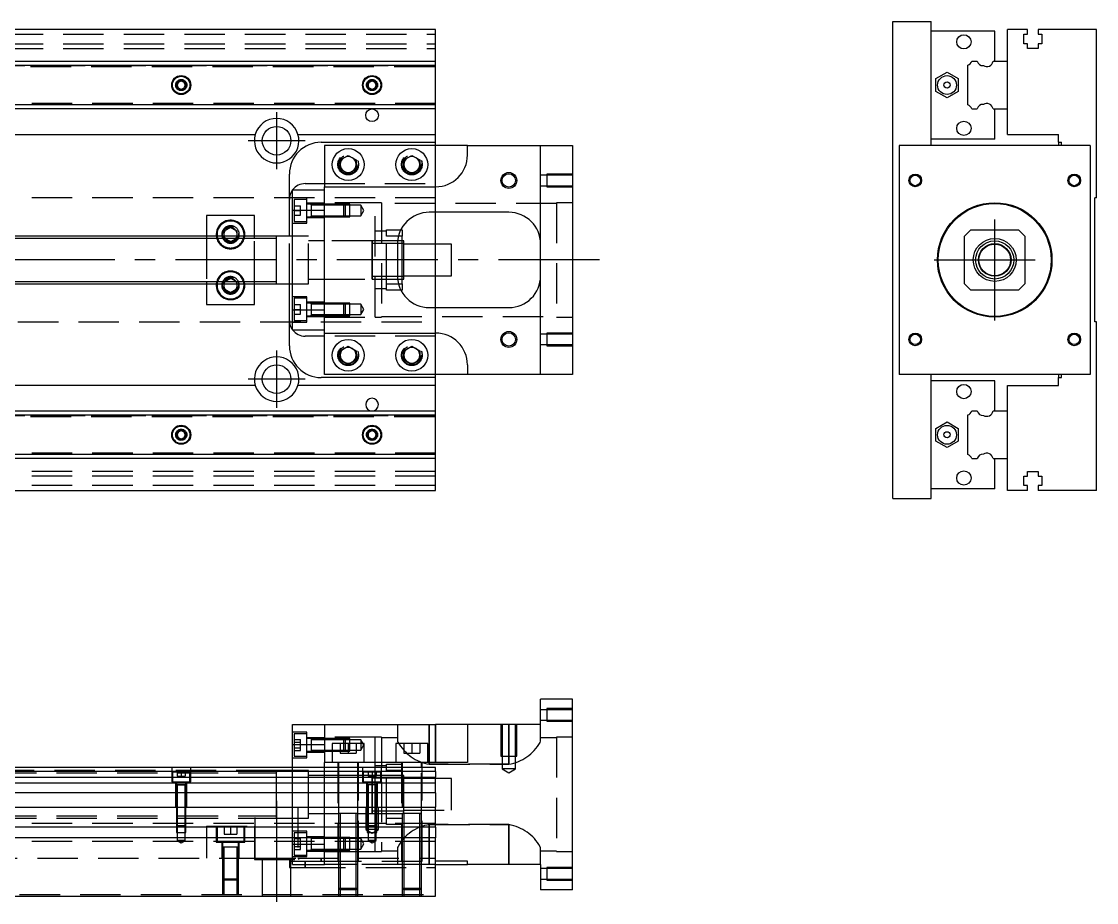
# Model space of a CAD drawing. Extents: x -10 to 668, y -258 to 77.
# Drawn here: x 329.8 to 667.8, y -202.1 to 75 of the extents above; entities that cross this region are included whole.
import ezdxf

# ---------------------------------------------------------------- set-up
doc = ezdxf.new("R2010")
doc.units = 0
doc.linetypes.add('CENTER', pattern=[50.8, 31.75, -6.35, 6.35, -6.35])
doc.linetypes.add('DASHED', pattern=[19.05, 12.7, -6.35])
doc.layers.get('0').update_dxf_attribs({"linetype": 'CONTINUOUS'})
doc.layers.add('CENTER', color=1, linetype='CENTER')

msp = doc.modelspace()

# ---------------------------------------------------------------- linework, layer by layer
at = {"color": 7, "linetype": 'CONTINUOUS'}
for p, q in [((603.78, -75), (603.78, 75)), ((603.78, 75), (615.78, 75)), ((615.78, 36), (615.78, 75)), ((460, 72.5), (280, 72.5)), ((460, 62.5), (460, 72.5)), ((635.78, 72), (615.78, 72)), ((635.78, 62.5), (635.78, 72)), ((635.78, 62.5), (635.78, 72)), ((646.08, 72.5), (639.78, 72.5)), ((639.78, 62.5), (639.78, 72.5)), ((644.93, 71), (646.08, 71)), ((644.93, 68), (644.93, 71)), ((646.08, 71), (646.08, 72.5)), ((649.48, 72.5), (649.48, 71)), ((667.78, 72.5), (649.48, 72.5)), ((649.48, 71), (650.63, 71)), ((650.63, 71), (650.63, 68)), ((667.78, 19.5), (667.78, 72.5)), ((646.08, 68), (644.93, 68)), ((646.08, 66.5), (646.08, 68)), ((649.48, 68), (649.48, 66.5)), ((650.63, 68), (649.48, 68)), ((649.48, 66.5), (646.08, 66.5)), ((280, 62.5), (460, 62.5)), ((280, 61.247728), (460, 61.247728)), ((460, 61.247728), (460, 62.5)), ((460, 48.752272), (460, 61.247728)), ((627.28, 48.752272), (627.28, 61.247728)), ((628.532272, 62.5), (630.30668, 62.5)), ((635.257372, 62.5), (639.78, 62.5)), ((639.78, 47.5), (639.78, 62.5)), ((639.78, 47.5), (639.78, 62.5)), ((617.279999, 57.020726), (620.78, 59.041452)), ((620.78, 59.041452), (624.279999, 57.020726)), ((378.75, 55.721688), (380, 56.443376)), ((378.75, 54.278312), (378.75, 55.721688)), ((380, 53.556624), (378.75, 54.278312)), ((380, 56.443376), (381.25, 55.721688)), ((381.25, 54.278312), (380, 53.556624)), ((381.25, 55.721688), (381.25, 54.278312)), ((438.75, 55.721688), (440, 56.443376)), ((438.75, 54.278312), (438.75, 55.721688)), ((440, 53.556624), (438.75, 54.278312)), ((440, 56.443376), (441.25, 55.721688)), ((441.25, 54.278312), (440, 53.556624)), ((441.25, 55.721688), (441.25, 54.278312)), ((617.28, 52.979274), (617.279999, 57.020726)), ((624.279999, 57.020726), (624.279999, 52.979274)), ((620.78, 50.958548), (617.28, 52.979274)), ((624.279999, 52.979274), (620.78, 50.958548)), ((460, 48.752272), (280, 48.752272)), ((460, 47.5), (280, 47.5)), ((460, 47.5), (460, 48.752272)), ((460, 39.5), (460, 47.5)), ((628.532272, 47.5), (630.30668, 47.5)), ((635.257372, 47.5), (639.78, 47.5)), ((635.78, 38), (635.78, 47.5)), ((635.78, 38), (635.78, 47.5)), ((639.78, 39.5), (639.78, 47.5)), ((296.708204, 39.5), (403.291796, 39.5)), ((416.708204, 39.5), (460, 39.5)), ((460, 37), (460, 39.5)), ((635.78, 38), (615.78, 38)), ((639.78, 39.5), (655.78, 39.5)), ((655.78, 37), (655.78, 39.5)), ((424, 37), (460, 37)), ((425, 36), (425, 23)), ((470, 36), (425, 36)), ((460, 36), (460, 37)), ((470, 33), (470, 36)), ((470, 36), (493, 36)), ((493, -36), (493, 36)), ((493, 36), (503, 36)), ((503, 36), (503, -36)), ((605.78, 36), (605.78, -36)), ((665.78, 36), (605.78, 36)), ((655.78, 37), (656.78, 37)), ((655.78, 37), (655.78, 36)), ((656.78, 36), (656.78, 37)), ((665.78, 36), (665.78, -36)), ((430, 31.443376), (432.5, 32.886752)), ((430, 28.556624), (430, 31.443376)), ((432.5, 32.886752), (435, 31.443376)), ((435, 31.443376), (435, 28.556624)), ((450, 31.443376), (452.5, 32.886752)), ((450, 28.556624), (450, 31.443376)), ((452.5, 32.886752), (455, 31.443376)), ((455, 31.443376), (455, 28.556624)), ((432.5, 27.113248), (430, 28.556624)), ((435, 28.556624), (432.5, 27.113248)), ((452.5, 27.113248), (450, 28.556624)), ((455, 28.556624), (452.5, 27.113248)), ((414, 7.5), (414, 27)), ((419, 24), (425, 24)), ((415, 22), (425, 22)), ((415, 15.652476), (415, 22)), ((425, 15.652476), (425, 23)), ((425, 23), (460, 23)), ((667.78, 19.5), (667.28, 19.5)), ((667.28, -19.5), (667.28, 19.5)), ((403, 14), (388, 14)), ((388, 14), (388, 7.5)), ((403, 7.5), (403, 14)), ((415, 15.652476), (425, 15.652476)), ((415, -15.652476), (415, 15.652476)), ((425, -15.652476), (425, 15.652476)), ((425, -15.652476), (425, 15.652476)), ((483, 15), (458, 15)), ((460, 5), (460, 15)), ((393.5, 9.1547), (395.5, 10.309402)), ((395.5, 10.309402), (397.5, 9.1547)), ((410, 7.5), (280, 7.5)), ((393.5, 7.5), (393.5, 9.1547)), ((397.5, 9.1547), (397.5, 7.5)), ((410, 7.5), (409.995, 7.5)), ((410, -7.500006), (410, 7.500006)), ((415, 7.5), (410, 7.5)), ((410.005, 7.5), (410, 7.5)), ((410, -6.951128), (410, 6.951128)), ((449.5, 7.5), (448.317542, 7.5)), ((449.069714, 9.5), (449.5, 9.5)), ((449.5, 9.5), (449.5, 7.5)), ((449.5, -7.5), (449.5, 7.5)), ((628.28, 9.5), (626.28, 7.5)), ((626.28, -7.5), (626.28, 7.5)), ((628.28, 9.5), (643.28, 9.5)), ((645.28, 7.5), (643.28, 9.5)), ((645.28, 7.5), (645.28, -7.5)), ((448, 5), (448, -5)), ((449.5, 5.125), (448.000782, 5.125)), ((450, 6), (449.5, 6)), ((450, 5.125), (449.5, 5.125)), ((450, -6), (450, 6)), ((465, 5), (450, 5)), ((465, -5), (465, 5)), ((448.000782, -5.125), (449.5, -5.125)), ((449.5, -5.125), (450, -5.125)), ((449.5, -6), (450, -6)), ((450, -5), (465, -5)), ((460, -15), (460, -5)), ((280, -7.5), (410, -7.5)), ((388, -7.5), (388, -14)), ((393.5, -9.1547), (393.5, -7.5)), ((395.5, -10.309402), (393.5, -9.1547)), ((397.5, -9.1547), (395.5, -10.309402)), ((397.5, -7.5), (397.5, -9.1547)), ((403, -14), (403, -7.5)), ((409.995, -7.5), (410, -7.5)), ((410, -7.5), (415, -7.5)), ((410, -7.5), (410.005, -7.5)), ((414, -27), (414, -7.5)), ((448.317542, -7.5), (449.5, -7.5)), ((449.5, -9.5), (449.069714, -9.5)), ((449.5, -7.5), (449.5, -9.5)), ((626.28, -7.5), (628.28, -9.5)), ((643.28, -9.5), (628.28, -9.5)), ((643.28, -9.5), (645.28, -7.5)), ((388, -14), (403, -14)), ((415, -15.652476), (425, -15.652476)), ((415, -22), (415, -15.652476)), ((425, -23), (425, -15.652476)), ((458, -15), (483, -15)), ((667.78, -19.5), (667.28, -19.5)), ((667.78, -72.5), (667.78, -19.5)), ((415, -22), (425, -22)), ((425, -23), (460, -23)), ((425, -36), (425, -23)), ((425, -24), (419, -24)), ((658.78, -25), (659.13, -25)), ((662.43, -25), (662.78, -25)), ((430, -28.556624), (432.5, -27.113248)), ((430, -31.443376), (430, -28.556624)), ((432.5, -27.113248), (435, -28.556624)), ((435, -28.556624), (435, -31.443376)), ((450, -28.556624), (452.5, -27.113248)), ((450, -31.443376), (450, -28.556624)), ((452.5, -27.113248), (455, -28.556624)), ((455, -28.556624), (455, -31.443376)), ((432.5, -32.886752), (430, -31.443376)), ((435, -31.443376), (432.5, -32.886752)), ((452.5, -32.886752), (450, -31.443376)), ((455, -31.443376), (452.5, -32.886752)), ((470, -33), (470, -36)), ((460, -37), (424, -37)), ((470, -36), (425, -36)), ((460, -37), (460, -36)), ((460, -39.5), (460, -37)), ((493, -36), (470, -36)), ((503, -36), (493, -36)), ((665.78, -36), (605.78, -36)), ((615.78, -75), (615.78, -36)), ((655.78, -36), (655.78, -37)), ((655.78, -37), (656.78, -37)), ((655.78, -39.5), (655.78, -37)), ((656.78, -37), (656.78, -36)), ((403.291796, -39.5), (296.708204, -39.5)), ((460, -39.5), (416.708204, -39.5)), ((460, -47.5), (460, -39.5)), ((635.78, -38), (615.78, -38)), ((635.78, -47.5), (635.78, -38)), ((639.78, -39.5), (655.78, -39.5)), ((639.78, -47.5), (639.78, -39.5)), ((280, -47.5), (460, -47.5)), ((280, -48.752272), (460, -48.752272)), ((460, -48.752272), (460, -47.5)), ((460, -61.247728), (460, -48.752272)), ((627.28, -61.247728), (627.28, -48.752272)), ((628.532272, -47.5), (630.30668, -47.5)), ((635.257372, -47.5), (639.78, -47.5)), ((639.78, -62.5), (639.78, -47.5)), ((639.78, -62.5), (639.78, -47.5)), ((378.75, -54.278312), (380, -53.556624)), ((380, -53.556624), (381.25, -54.278312)), ((438.75, -54.278312), (440, -53.556624)), ((440, -53.556624), (441.25, -54.278312)), ((617.279999, -52.979274), (620.78, -50.958548)), ((617.28, -57.020726), (617.279999, -52.979274)), ((620.78, -50.958548), (624.279999, -52.979274)), ((624.279999, -52.979274), (624.279999, -57.020726)), ((378.75, -55.721688), (378.75, -54.278312)), ((380, -56.443376), (378.75, -55.721688)), ((381.25, -55.721688), (380, -56.443376)), ((381.25, -54.278312), (381.25, -55.721688)), ((438.75, -55.721688), (438.75, -54.278312)), ((440, -56.443376), (438.75, -55.721688)), ((441.25, -55.721688), (440, -56.443376)), ((441.25, -54.278312), (441.25, -55.721688)), ((620.78, -59.041452), (617.28, -57.020726)), ((624.279999, -57.020726), (620.78, -59.041452)), ((460, -61.247728), (280, -61.247728)), ((460, -62.5), (280, -62.5)), ((460, -62.5), (460, -61.247728)), ((460, -72.5), (460, -62.5)), ((628.532272, -62.5), (630.30668, -62.5)), ((635.257372, -62.5), (639.78, -62.5)), ((635.78, -72), (635.78, -62.5)), ((639.78, -72.5), (639.78, -62.5)), ((646.08, -66.5), (649.48, -66.5)), ((646.08, -68), (646.08, -66.5)), ((649.48, -66.5), (649.48, -68)), ((644.93, -68), (646.08, -68)), ((644.93, -71), (644.93, -68)), ((649.48, -68), (650.63, -68)), ((650.63, -68), (650.63, -71)), ((280, -72.5), (460, -72.5)), ((635.78, -72), (615.78, -72)), ((646.08, -72.5), (639.78, -72.5)), ((646.08, -71), (644.93, -71)), ((646.08, -72.5), (646.08, -71)), ((650.63, -71), (649.48, -71)), ((649.48, -71), (649.48, -72.5)), ((667.78, -72.5), (649.48, -72.5)), ((603.78, -75), (615.78, -75)), ((493, -146.12), (493, -138.12)), ((503, -138.12), (493, -138.12)), ((503, -198.12), (503, -138.12)), ((415, -152.467524), (415, -146.12)), ((415, -146.12), (425, -146.12)), ((425, -146.12), (425, -158.12)), ((425, -146.12), (460, -146.12)), ((460, -158.12), (460, -146.12)), ((470, -146.12), (460, -146.12)), ((470, -146.12), (470, -158.12)), ((493, -146.12), (470, -146.12)), ((415, -152.467524), (425, -152.467524)), ((415, -159.62), (415, -152.467524)), ((437.5, -152.12), (427.5, -152.12)), ((427.5, -152.12), (427.5, -158.12)), ((437.5, -158.12), (437.5, -152.12)), ((457.5, -152.12), (447.5, -152.12)), ((447.5, -152.12), (447.5, -158.12)), ((457.5, -158.12), (457.5, -152.12)), ((425, -159.62), (425, -158.12)), ((470, -158.12), (425, -158.12)), ((460, -159.62), (275.5, -159.62)), ((460, -160.872272), (275.5, -160.872272)), ((410, -168.12), (410, -160.619994)), ((410, -175.620006), (410, -160.619994)), ((410, -172.12), (410, -161.37)), ((440, -168.12), (440, -162.119994)), ((440, -174.120006), (440, -162.119994)), ((460, -160.872272), (460, -159.62)), ((460, -160.872272), (460, -162.64668)), ((275.5, -162.64668), (460, -162.64668)), ((460, -164.543076), (275.5, -164.543076)), ((442.75, -162.995), (441, -162.995)), ((444.5, -162.995), (442.75, -162.995)), ((449.5, -162.995), (444.5, -162.995)), ((450, -162.995), (449.5, -162.995)), ((460, -164.543076), (460, -162.64668)), ((460, -167.597372), (460, -164.543076)), ((460, -167.597372), (275.5, -167.597372)), ((460, -167.597372), (460, -172.12)), ((0, -172.12), (460, -172.12)), ((410, -174.87), (410, -172.12)), ((460, -178.42), (460, -172.12)), ((410, -175.620006), (410, -174.87)), ((440, -173.245), (450, -173.245)), ((460, -178.42), (0, -178.42)), ((460, -178.42), (460, -181.82)), ((460, -181.82), (0, -181.82)), ((460, -200.12), (460, -181.82)), ((470, -189.12), (460, -189.12)), ((470, -190.12), (470, -189.12)), ((460, -190.12), (470, -190.12)), ((493, -190.12), (470, -190.12)), ((493, -190.12), (493, -198.12)), ((503, -198.12), (493, -198.12)), ((0, -200.12), (460, -200.12))]:
    msp.add_line(p, q, dxfattribs=at)
at = {"color": 3, "linetype": 'DASHED'}
for p, q in [((0, 71), (460, 71)), ((0, 68), (460, 68)), ((0, 66.5), (460, 66.5)), ((275.5, 61.1), (460, 61.1)), ((280, 61.1147), (460, 61.1147)), ((275.5, 60.8), (460, 60.8)), ((378.5, 55), (378.52041, 55.24661)), ((441.477374, 55.25955), (441.5, 55)), ((460, 49.2), (275.5, 49.2)), ((460, 48.9), (275.5, 48.9)), ((460, 48.8853), (280, 48.8853)), ((460, 24), (460, 36)), ((429.5, 30), (429.520026, 30.346056)), ((455.477798, 30.364306), (455.5, 30)), ((425, 24), (460, 24)), ((460, 23), (460, 24)), ((495, 26.65), (493, 26.65)), ((495, 26.999994), (495, 23.000006)), ((503, 26.999994), (495, 26.999994)), ((503, 26.65), (495, 26.65)), ((425, 15.652476), (425, 22)), ((460, 15), (460, 23)), ((493, 23.35), (495, 23.35)), ((495, 23.35), (503, 23.35)), ((495, 23.000006), (503, 23.000006)), ((460, 19.5), (61.969694, 19.5)), ((419.5, 19.55635), (415, 19.55635)), ((415.5, 19.05635), (415.5, 12.05635)), ((419.5, 19.05635), (415.5, 19.05635)), ((415.5, 17.05635), (417.5, 17.05635)), ((417.5, 15.55635), (417.5, 17.05635)), ((419.5, 11.55635), (419.5, 19.55635)), ((425, 17.80635), (419.5, 17.80635)), ((420.9, 17.55635), (419.5, 17.55635)), ((420.9, 17.55635), (420.895, 17.55635)), ((420.9, 17.556354), (420.9, 13.556344)), ((420.9, 17.556354), (420.9, 13.556344)), ((420.9, 17.55635), (420.9, 17.339888)), ((420.9, 17.33964), (420.9, 17.55635)), ((420.905, 17.55635), (420.9, 17.55635)), ((425, 17.55635), (420.9, 17.55635)), ((420.9, 17.339888), (420.9, 13.77281)), ((425, 17.20635), (420.9, 17.20635)), ((441, 18), (425, 18)), ((431.15, 17.55635), (425, 17.55635)), ((431.150006, 17.556344), (425, 17.556344)), ((431.5, 17.20635), (425, 17.20635)), ((431.15, 13.55635), (431.15, 17.55635)), ((431.5, 17.20635), (431.15, 17.55635)), ((433, 17.556344), (431.150006, 17.556344)), ((431.5, 17.20635), (431.5, 13.90635)), ((433, 17.20635), (431.5, 17.20635)), ((433, 13.556354), (433, 17.556344)), ((436.5, 17.20635), (433, 17.20635)), ((436.5, 17.20635), (436.5, 13.90635)), ((437.452628, 15.55635), (436.5, 17.20635)), ((441, -18), (441, 18)), ((443, 18), (441, 18)), ((443, 18), (443, -18)), ((498, 17.75), (443, 17.75)), ((498, 18), (498, -18)), ((503, 18), (498, 18)), ((415.5, 15.55635), (417.5, 15.55635)), ((415.5, 14.05635), (417.5, 14.05635)), ((417.5, 14.05635), (417.5, 15.55635)), ((419.5, 13.55635), (420.9, 13.55635)), ((420.895, 13.55635), (420.9, 13.55635)), ((420.9, 13.90635), (425, 13.90635)), ((420.9, 13.55635), (420.9, 13.773016)), ((420.9, 13.77281), (420.9, 13.55635)), ((420.9, 13.55635), (420.905, 13.55635)), ((420.9, 13.55635), (425, 13.55635)), ((425, 13.90635), (431.5, 13.90635)), ((425, 13.556354), (431.150006, 13.556354)), ((425, 13.55635), (431.15, 13.55635)), ((431.15, 13.55635), (431.5, 13.90635)), ((431.150006, 13.556354), (433, 13.556354)), ((431.5, 13.90635), (433, 13.90635)), ((433, 13.90635), (436.5, 13.90635)), ((436.5, 13.90635), (437.452628, 15.55635)), ((415, 11.55635), (419.5, 11.55635)), ((415.5, 12.05635), (419.5, 12.05635)), ((419.5, 13.30635), (425, 13.30635)), ((388, 7.5), (388, 6.75)), ((393.5, 6.8453), (393.5, 7.5)), ((393.665064, 6.75), (393.5, 6.8453)), ((397.5, 6.8453), (397.334936, 6.75)), ((397.5, 7.5), (397.5, 6.8453)), ((397.983582, 8.286038), (398, 8)), ((403, 6.75), (403, 7.5)), ((410, 6.951128), (410, 7.5)), ((414, -7.5), (414, 7.5)), ((420, 7.5), (415, 7.5)), ((420, -7.5), (420, 7.5)), ((444.5, 9), (441, 9)), ((444.5, 9.5), (449.069714, 9.5)), ((444.5, 7.5), (444.5, 9.5)), ((448.317542, 7.5), (444.5, 7.5)), ((444.5, -7.5), (444.5, 7.5)), ((388, 6.75), (388, -6.75)), ((395.5, 5.690598), (393.665064, 6.75)), ((397.334936, 6.75), (395.5, 5.690598)), ((403, -6.75), (403, 6.75)), ((425, 6), (420, 6)), ((440.005, 6), (425, 6)), ((448.050126, 6), (439.995, 6)), ((440, -6.000006), (440, 6.000006)), ((440, 5.325034), (440, 6)), ((440, 6), (440, -5.999164)), ((448.000782, 5.125), (440, 5.125)), ((449.5, 6), (448.050126, 6)), ((460, -5), (460, 5)), ((388, -6.75), (388, -7.5)), ((393.5, -6.8453), (393.665064, -6.75)), ((393.665064, -6.75), (395.5, -5.690598)), ((395.5, -5.690598), (397.334936, -6.75)), ((397.334936, -6.75), (397.5, -6.8453)), ((403, -7.5), (403, -6.75)), ((420, -6), (425, -6)), ((425, -6), (440.005, -6)), ((439.995, -6), (448.050126, -6)), ((440, -5.125), (448.000782, -5.125)), ((440, -6), (440, -5.325218)), ((440, -5.999164), (440, -6)), ((448.050126, -6), (449.5, -6)), ((393.5, -7.5), (393.5, -6.8453)), ((397.5, -6.8453), (397.5, -7.5)), ((397.983582, -7.713962), (398, -8)), ((410, -7.5), (410, -6.951128)), ((415, -7.5), (420, -7.5)), ((441, -9), (444.5, -9)), ((444.5, -7.5), (448.317542, -7.5)), ((444.5, -9.5), (444.5, -7.5)), ((449.069714, -9.5), (444.5, -9.5)), ((419.5, -11.55635), (415, -11.55635)), ((415.5, -12.05635), (415.5, -19.05635)), ((419.5, -12.05635), (415.5, -12.05635)), ((419.5, -19.55635), (419.5, -11.55635)), ((425, -13.30635), (419.5, -13.30635)), ((415.5, -14.05635), (417.5, -14.05635)), ((415.5, -15.55635), (417.5, -15.55635)), ((417.5, -15.55635), (417.5, -14.05635)), ((417.5, -17.05635), (417.5, -15.55635)), ((420.9, -13.55635), (419.5, -13.55635)), ((420.9, -13.55635), (420.895, -13.55635)), ((420.9, -13.556344), (420.9, -17.556354)), ((420.9, -13.556344), (420.9, -17.556354)), ((420.9, -13.556344), (420.9, -17.556354)), ((420.9, -13.55635), (420.9, -13.77281)), ((420.9, -13.773058), (420.9, -13.55635)), ((420.905, -13.55635), (420.9, -13.55635)), ((425, -13.55635), (420.9, -13.55635)), ((420.9, -13.77281), (420.9, -17.339888)), ((425, -13.90635), (420.9, -13.90635)), ((431.15, -13.55635), (425, -13.55635)), ((431.15, -13.556352), (425, -13.556354)), ((431.5, -13.90635), (425, -13.90635)), ((425, -22), (425, -15.652476)), ((431.15, -17.55635), (431.15, -13.55635)), ((431.5, -13.90635), (431.15, -13.55635)), ((433, -13.556354), (431.15, -13.556352)), ((431.5, -13.90635), (431.5, -17.20635)), ((433, -13.90635), (431.5, -13.90635)), ((433, -17.556344), (433, -13.556354)), ((436.5, -13.90635), (433, -13.90635)), ((436.5, -13.90635), (436.5, -17.20635)), ((437.452628, -15.55635), (436.5, -13.90635)), ((436.5, -17.20635), (437.452628, -15.55635)), ((460, -23), (460, -15)), ((61.969694, -19.5), (460, -19.5)), ((415, -19.55635), (419.5, -19.55635)), ((415.5, -17.05635), (417.5, -17.05635)), ((415.5, -19.05635), (419.5, -19.05635)), ((419.5, -17.55635), (420.9, -17.55635)), ((419.5, -17.80635), (425, -17.80635)), ((420.895, -17.55635), (420.9, -17.55635)), ((420.9, -17.20635), (425, -17.20635)), ((420.9, -17.55635), (420.9, -17.339682)), ((420.9, -17.339888), (420.9, -17.55635)), ((420.9, -17.55635), (420.905, -17.55635)), ((420.9, -17.55635), (425, -17.55635)), ((425, -17.20635), (431.5, -17.20635)), ((425, -17.556344), (431.15, -17.556346)), ((425, -17.55635), (431.15, -17.55635)), ((425, -18), (441, -18)), ((431.15, -17.55635), (431.5, -17.20635)), ((431.15, -17.556346), (433, -17.556344)), ((431.5, -17.20635), (433, -17.20635)), ((433, -17.20635), (436.5, -17.20635)), ((441, -18), (443, -18)), ((443, -17.75), (498, -17.75)), ((498, -18), (503, -18)), ((460, -24), (460, -23)), ((495, -23.35), (493, -23.35)), ((495, -23.000006), (495, -26.999994)), ((503, -23.000006), (495, -23.000006)), ((503, -23.35), (495, -23.35)), ((460, -24), (425, -24)), ((460, -36), (460, -24)), ((493, -26.65), (495, -26.65)), ((495, -26.65), (503, -26.65)), ((495, -26.999994), (503, -26.999994)), ((435.477798, -29.635694), (435.5, -30)), ((449.5, -30), (449.520026, -29.653944)), ((275.5, -48.9), (460, -48.9)), ((275.5, -49.2), (460, -49.2)), ((280, -48.8853), (460, -48.8853)), ((381.477374, -54.74045), (381.5, -55)), ((441.477374, -54.74045), (441.5, -55)), ((460, -60.8), (275.5, -60.8)), ((460, -61.1), (275.5, -61.1)), ((460, -61.1147), (280, -61.1147)), ((460, -66.5), (0, -66.5)), ((460, -68), (0, -68)), ((460, -71), (0, -71)), ((495, -141.47), (493, -141.47)), ((495, -141.120006), (495, -145.119994)), ((503, -141.120006), (495, -141.120006)), ((503, -141.47), (495, -141.47)), ((493, -144.77), (495, -144.77)), ((495, -144.77), (503, -144.77)), ((495, -145.119994), (503, -145.119994)), ((419.5, -148.56365), (415, -148.56365)), ((419.5, -156.56365), (419.5, -148.56365)), ((448, -146.12), (448, -151.088778)), ((458, -158.629874), (458, -146.12)), ((458, -146.12), (458, -158.12)), ((460, -146.12), (460, -158.12)), ((480.500006, -146.12), (480.500006, -156.12)), ((480.9, -146.12), (480.9, -156.12)), ((483, -146.12), (483, -158.629874)), ((483, -158.629874), (483, -146.12)), ((485.1, -156.12), (485.1, -146.12)), ((485.499994, -156.12), (485.499994, -146.12)), ((493, -151.088778), (493, -146.12)), ((415.5, -149.06365), (415.5, -152.56365)), ((419.5, -149.06365), (415.5, -149.06365)), ((415.5, -150.8316), (417.5, -150.8316)), ((415.5, -151.697626), (417.5, -151.697626)), ((417.5, -151.697626), (417.5, -150.8316)), ((417.5, -153.429676), (417.5, -151.697626)), ((425, -150.31365), (419.5, -150.31365)), ((420.9, -150.56365), (419.5, -150.56365)), ((420.9, -150.56365), (420.895, -150.56365)), ((420.9, -150.563646), (420.9, -151.14866)), ((420.9, -150.563646), (420.9, -154.563656)), ((420.9, -150.56365), (420.9, -150.780318)), ((420.905, -150.56365), (420.9, -150.56365)), ((425, -150.56365), (420.9, -150.56365)), ((420.9, -150.780318), (420.9, -151.148664)), ((425, -150.91365), (420.9, -150.91365)), ((420.9, -151.14866), (420.9, -152.423604)), ((420.9, -151.148664), (420.9, -152.56365)), ((441, -150.12), (425, -150.12)), ((431.15, -150.56365), (425, -150.56365)), ((431.15, -150.563654), (425, -150.563656)), ((431.5, -150.91365), (425, -150.91365)), ((431.15, -152.12), (431.15, -150.56365)), ((431.5, -150.91365), (431.15, -150.56365)), ((433, -150.563656), (431.15, -150.563654)), ((431.5, -150.91365), (431.5, -152.12)), ((433, -150.91365), (431.5, -150.91365)), ((433, -152.12), (433, -150.563656)), ((436.5, -150.91365), (433, -150.91365)), ((436.5, -150.91365), (436.5, -154.21365)), ((437.452628, -152.56365), (436.5, -150.91365)), ((441, -158.12), (441, -150.12)), ((443, -150.12), (441, -150.12)), ((443, -150.12), (443, -159.62)), ((448, -150.37), (443, -150.37)), ((448, -151.088778), (448.034792, -151.3557)), ((448.034792, -151.3557), (448.13642, -151.661226)), ((492.823178, -151.754328), (492.954746, -151.39671)), ((492.954746, -151.39671), (493, -151.088778)), ((498, -150.37), (493, -150.37)), ((498, -150.12), (498, -186.12)), ((503, -150.12), (498, -150.12)), ((415.5, -152.56365), (415.5, -156.06365)), ((415.5, -153.429676), (417.5, -153.429676)), ((415.5, -154.295702), (417.5, -154.295702)), ((417.5, -154.295702), (417.5, -153.429676)), ((419.5, -154.56365), (420.9, -154.56365)), ((419.5, -154.81365), (425, -154.81365)), ((420.895, -154.56365), (420.9, -154.56365)), ((420.9, -152.423604), (420.9, -152.703698)), ((420.9, -152.56365), (420.9, -154.563656)), ((420.9, -152.56365), (420.9, -153.97871)), ((420.9, -152.703698), (420.9, -153.978714)), ((420.9, -153.97871), (420.9, -154.346942)), ((420.9, -153.978714), (420.9, -154.563656)), ((420.9, -154.21365), (425, -154.21365)), ((420.9, -154.346942), (420.9, -154.56365)), ((420.9, -154.56365), (420.905, -154.56365)), ((420.9, -154.56365), (425, -154.56365)), ((425, -154.21365), (427.5, -154.21365)), ((425, -154.563646), (427.5, -154.563646)), ((425, -154.56365), (427.5, -154.56365)), ((427.5, -154.21365), (431.5, -154.21365)), ((427.5, -154.563646), (431.15, -154.563648)), ((427.5, -154.56365), (431.15, -154.56365)), ((430, -152.12), (430, -155.12)), ((430, -155.12), (432.5, -155.12)), ((431.15, -152.56365), (431.15, -152.12)), ((431.15, -154.56365), (431.15, -152.56365)), ((431.15, -154.56365), (431.5, -154.21365)), ((431.15, -154.563648), (433, -154.563646)), ((431.5, -152.12), (431.5, -152.56365)), ((431.5, -152.56365), (431.5, -154.21365)), ((431.5, -154.21365), (433, -154.21365)), ((432.5, -152.12), (432.5, -155.12)), ((432.5, -155.12), (435, -155.12)), ((433, -154.563646), (433, -152.12)), ((433, -154.21365), (436.5, -154.21365)), ((435, -152.12), (435, -155.12)), ((436.5, -154.21365), (437.452628, -152.56365)), ((450, -152.12), (450, -155.12)), ((450, -155.12), (452.5, -155.12)), ((452.5, -152.12), (452.5, -155.12)), ((452.5, -155.12), (455, -155.12)), ((455, -152.12), (455, -155.12)), ((415, -156.56365), (419.5, -156.56365)), ((415.5, -156.06365), (419.5, -156.06365)), ((429.25, -158.12), (429.25, -189.12)), ((429.5, -158.12), (429.5, -159.62)), ((435.5, -159.62), (435.5, -158.12)), ((435.75, -189.12), (435.75, -158.12)), ((441, -159.62), (441, -158.12)), ((444.5, -158.62), (449.5, -158.62)), ((444.5, -159.62), (444.5, -158.62)), ((449.25, -158.12), (449.25, -189.12)), ((449.5, -158.12), (449.5, -159.62)), ((455.5, -159.62), (455.5, -158.12)), ((455.75, -189.12), (455.75, -158.12)), ((458, -158.12), (458, -158.629874)), ((458, -158.629874), (483, -158.629874)), ((483, -158.629874), (458, -158.629874)), ((480.500006, -156.12), (485.499994, -156.12)), ((480.9, -156.12), (480.9, -160.12)), ((485.1, -160.12), (485.1, -156.12)), ((36, -161.37), (410, -161.37)), ((410.005, -160.62), (275.5, -160.62)), ((377, -159.62), (377, -164.12)), ((382.75, -161.12), (377.25, -161.12)), ((377.25, -161.12), (377.25, -164.12)), ((378.75, -161.12), (378.75, -162.42)), ((380, -161.12), (380, -162.42)), ((381.25, -161.12), (381.25, -162.42)), ((382.75, -164.12), (382.75, -161.12)), ((383, -164.12), (383, -159.62)), ((415, -160.62), (409.995, -160.62)), ((410, -160.62), (410, -161.169038)), ((410, -161.168872), (410, -160.62)), ((410, -167.919934), (410, -161.168872)), ((415, -172.12), (415, -159.62)), ((420, -160.62), (415, -160.62)), ((420, -168.12), (420, -160.62)), ((425, -162.12), (420, -162.12)), ((425, -172.12), (425, -159.62)), ((429.5, -162.12), (425, -162.12)), ((429.5, -159.62), (429.5, -172.12)), ((435.5, -162.12), (429.5, -162.12)), ((435.5, -172.12), (435.5, -159.62)), ((437.25, -162.12), (435.5, -162.12)), ((437, -159.62), (437, -164.12)), ((442.75, -161.12), (437.25, -161.12)), ((437.25, -161.12), (437.25, -164.12)), ((440.005, -162.12), (437.25, -162.12)), ((438.75, -161.12), (438.75, -162.42)), ((441, -162.12), (439.995, -162.12)), ((440, -161.12), (440, -162.42)), ((440, -162.12), (440, -164.119258)), ((440, -162.794966), (440, -162.12)), ((444.5, -159.12), (441, -159.12)), ((441, -161.12), (441, -159.62)), ((441, -164.12), (441, -161.12)), ((442.75, -162.12), (441, -162.12)), ((441.25, -161.12), (441.25, -162.42)), ((442.75, -164.12), (442.75, -161.12)), ((444.5, -162.12), (442.75, -162.12)), ((443, -164.12), (443, -159.62)), ((444.5, -160.62), (444.5, -159.62)), ((449.5, -160.62), (444.5, -160.62)), ((444.5, -175.62), (444.5, -160.62)), ((449.5, -162.12), (444.5, -162.12)), ((449.5, -159.62), (449.5, -174.125)), ((450, -162.12), (449.5, -162.12)), ((450, -168.12), (450, -162.12)), ((455.5, -174.125), (455.5, -159.62)), ((485.1, -160.12), (480.9, -160.12)), ((480.9, -160.12), (483, -161.332436)), ((483, -161.332436), (485.1, -160.12)), ((377, -164.12), (383, -164.12)), ((378.25, -164.12), (378.25, -172.12)), ((381.500006, -165.12), (378.499994, -165.12)), ((379.998804, -165.12), (378.499994, -165.12)), ((378.5, -164.12), (378.5, -165.12)), ((378.5, -165.115), (378.5, -165.12)), ((378.5, -165.12), (378.62467, -165.12)), ((378.624678, -165.12), (378.5, -165.12)), ((378.5, -165.12), (378.5, -172.12)), ((378.5, -165.12), (378.5, -165.125)), ((378.62467, -165.12), (381.375392, -165.12)), ((379.998804, -165.12), (378.624678, -165.12)), ((378.75, -162.42), (380, -162.42)), ((378.75, -165.12), (378.75, -172.12)), ((381.500006, -165.12), (379.998804, -165.12)), ((381.37533, -165.12), (379.998804, -165.12)), ((380, -162.42), (381.25, -162.42)), ((381.25, -172.12), (381.25, -165.12)), ((381.5, -165.12), (381.37533, -165.12)), ((381.375392, -165.12), (381.5, -165.12)), ((381.5, -165.12), (381.5, -164.12)), ((381.5, -165.12), (381.5, -165.115)), ((381.5, -172.12), (381.5, -165.12)), ((381.5, -165.125), (381.5, -165.12)), ((381.75, -172.12), (381.75, -164.12)), ((437, -164.12), (443, -164.12)), ((438.25, -164.12), (438.25, -172.12)), ((440, -165.12), (438.499994, -165.12)), ((441.500006, -165.12), (438.499994, -165.12)), ((438.5, -164.12), (438.5, -165.12)), ((438.5, -165.115), (438.5, -165.12)), ((438.624678, -165.12), (438.5, -165.12)), ((438.5, -165.12), (438.5, -165.125)), ((438.5, -165.12), (438.5, -172.12)), ((439.998804, -165.12), (438.624678, -165.12)), ((438.75, -162.42), (440, -162.42)), ((438.75, -165.12), (438.75, -172.12)), ((441.37533, -165.12), (439.998804, -165.12)), ((440, -162.42), (441.25, -162.42)), ((440, -162.995), (440, -164.12)), ((441, -162.995), (440, -162.995)), ((440, -164.119258), (440, -165.119914)), ((440, -164.12), (440, -165.119788)), ((440, -165.119788), (440, -173.245)), ((440, -165.119914), (440, -167.919974)), ((441.500006, -165.12), (440, -165.12)), ((441, -165.119304), (441, -164.12)), ((441, -168.12), (441, -165.119304)), ((441.25, -172.12), (441.25, -165.12)), ((441.5, -165.12), (441.37533, -165.12)), ((441.5, -165.12), (441.5, -164.12)), ((441.5, -165.12), (441.5, -165.115)), ((441.5, -165.125), (441.5, -165.12)), ((441.5, -172.12), (441.5, -165.12)), ((441.75, -172.12), (441.75, -164.12)), ((443, -164.12), (443, -186.12)), ((455.5, -163.12), (450, -163.12)), ((460, -163.12), (455.5, -163.12)), ((465, -163.12), (460, -163.12)), ((465, -168.12), (465, -163.12)), ((410, -172.12023), (410, -167.919934)), ((420, -172.12), (420, -168.12)), ((440, -167.919974), (440, -174.119164)), ((441, -180.12), (441, -168.12)), ((450, -174.12), (450, -168.12)), ((465, -173.12), (465, -168.12)), ((378.5, -172.12), (378.5, -177.87)), ((378.500006, -172.12), (378.500002, -177.87)), ((378.75, -172.12), (378.75, -178.12)), ((381.25, -178.12), (381.25, -172.12)), ((381.499998, -177.87), (381.499994, -172.12)), ((381.5, -177.87), (381.5, -172.12)), ((403.291796, -188.12), (403.291796, -172.12)), ((410, -175.070962), (410, -172.12023)), ((415, -178.42), (415, -172.12)), ((416.708204, -172.12), (416.708204, -188.12)), ((420, -175.62), (420, -172.12)), ((425, -178.42), (425, -172.12)), ((429.5, -172.12), (429.5, -174.12)), ((435.5, -174.12), (435.5, -172.12)), ((438, -172.12), (438, -179.12)), ((438.5, -172.12), (438.5, -177.87)), ((438.500006, -172.12), (438.500006, -177.870006)), ((438.75, -172.12), (438.75, -178.12)), ((441.25, -178.12), (441.25, -172.12)), ((441.499994, -177.870006), (441.499994, -172.12)), ((441.5, -177.87), (441.5, -172.12)), ((442, -179.12), (442, -172.12)), ((36, -174.87), (410, -174.87)), ((36, -175.62), (410, -175.62)), ((409.995, -175.62), (410, -175.62)), ((410, -175.619332), (410, -175.070962)), ((410, -175.62), (410, -175.619332)), ((410, -175.62), (415, -175.62)), ((410, -175.62), (410.005, -175.62)), ((415, -175.62), (420, -175.62)), ((420, -174.12), (425, -174.12)), ((425, -174.12), (429.39999, -174.12)), ((429.39999, -174.12), (429.5, -174.12)), ((435.500006, -174.12), (429.499994, -174.12)), ((435.500006, -174.12), (429.499994, -174.12)), ((429.5, -174.115), (429.5, -174.12)), ((429.849602, -174.12), (429.5, -174.12)), ((429.5, -174.12), (429.5, -178.42)), ((429.5, -174.12), (429.5, -174.125)), ((435.15035, -174.12), (429.849602, -174.12)), ((430, -174.12), (430, -178.42)), ((435, -178.42), (435, -174.12)), ((435.5, -174.12), (435.15035, -174.12)), ((435.5, -174.12), (435.5, -174.115)), ((435.5, -178.42), (435.5, -174.12)), ((435.5, -174.125), (435.5, -174.12)), ((435.5, -174.12), (435.60001, -174.12)), ((435.60001, -174.12), (440.005, -174.12)), ((439.995, -174.12), (449.39999, -174.12)), ((440, -174.120006), (440, -173.245)), ((440, -174.119164), (440, -174.12)), ((440.005, -174.12), (449.5, -174.12)), ((444.5, -175.62), (449.5, -175.62)), ((444.5, -177.62), (444.5, -175.62)), ((449.39999, -174.12), (449.5, -174.12)), ((455.500006, -174.12), (449.499994, -174.12)), ((449.5, -174.115), (449.5, -181.82)), ((449.5, -174.12), (449.84965, -174.12)), ((449.849602, -174.12), (449.5, -174.12)), ((455.15035, -174.12), (449.849602, -174.12)), ((450, -173.12), (465, -173.12)), ((450, -174.12), (450, -181.82)), ((455, -181.82), (455, -174.12)), ((455.150204, -174.12), (455.5, -174.12)), ((455.5, -174.12), (455.15035, -174.12)), ((455.5, -181.82), (455.5, -174.115)), ((460, -177.27), (0, -177.27)), ((378.5, -177.87), (381.5, -177.87)), ((378.5, -177.87), (378.75, -178.12)), ((378.500002, -177.87), (378.500006, -178.42)), ((378.500006, -178.42), (378.500006, -180.12)), ((381.25, -178.12), (378.75, -178.12)), ((378.75, -178.12), (378.75, -180.12)), ((381.25, -178.12), (381.5, -177.87)), ((381.25, -180.12), (381.25, -178.12)), ((381.499994, -178.42), (381.499998, -177.87)), ((381.499994, -180.12), (381.499994, -178.42)), ((388, -178.12), (388, -178.42)), ((388, -178.12), (403, -178.12)), ((388, -178.42), (388, -181.82)), ((391, -178.12), (391, -183.12)), ((391.25, -178.12), (391.25, -178.42)), ((391.25, -178.42), (391.25, -181.82)), ((393.5, -178.12), (393.5, -180.62)), ((395.5, -178.12), (395.5, -180.62)), ((397.5, -178.12), (397.5, -180.62)), ((399.75, -178.42), (399.75, -178.12)), ((399.75, -181.82), (399.75, -178.42)), ((400, -183.12), (400, -178.12)), ((403, -178.12), (403, -178.42)), ((403, -178.42), (403, -181.82)), ((415, -181.82), (415, -178.42)), ((425, -181.82), (425, -178.42)), ((429.5, -178.42), (429.5, -181.82)), ((430, -178.42), (430, -181.82)), ((435, -181.82), (435, -178.42)), ((435.5, -181.82), (435.5, -178.42)), ((442, -179.12), (438, -179.12)), ((438, -179.12), (440, -180.2747)), ((438.5, -177.87), (441.5, -177.87)), ((438.5, -177.87), (438.75, -178.12)), ((438.500006, -177.870006), (438.500006, -178.42)), ((438.500006, -178.42), (438.500006, -180.12)), ((441.25, -178.12), (438.75, -178.12)), ((438.75, -178.12), (438.75, -180.12)), ((440, -180.2747), (442, -179.12)), ((441, -177.12), (444.5, -177.12)), ((441.25, -178.12), (441.5, -177.87)), ((441.25, -180.12), (441.25, -178.12)), ((441.499994, -178.42), (441.499994, -177.870006)), ((441.499994, -180.12), (441.499994, -178.42)), ((449.5, -177.62), (444.5, -177.62)), ((483, -177.610126), (458, -177.610126)), ((458, -177.610126), (483, -177.610126)), ((458, -190.12), (458, -177.610126)), ((458, -177.610126), (458, -181.82)), ((483, -177.610126), (483, -190.12)), ((483, -190.12), (483, -177.610126)), ((378.500006, -180.12), (381.499994, -180.12)), ((378.75, -180.12), (378.75, -182.62)), ((381.25, -182.62), (381.25, -180.12)), ((388, -181.82), (388, -188.12)), ((391.25, -181.82), (391.25, -183.12)), ((393.5, -180.62), (395.5, -180.62)), ((395.5, -180.62), (397.5, -180.62)), ((399.75, -183.12), (399.75, -181.82)), ((403, -181.82), (403, -188.12)), ((419.5, -179.67635), (415, -179.67635)), ((415, -183.772476), (415, -181.82)), ((415.5, -180.17635), (415.5, -181.82)), ((419.5, -180.17635), (415.5, -180.17635)), ((415.5, -181.82), (415.5, -183.67635)), ((415.5, -181.944298), (417.5, -181.944298)), ((417.5, -182.810324), (417.5, -181.944298)), ((419.5, -187.67635), (419.5, -179.67635)), ((425, -181.42635), (419.5, -181.42635)), ((420.9, -181.67635), (419.5, -181.67635)), ((420.9, -181.67635), (420.895, -181.67635)), ((420.9, -181.676344), (420.9, -185.676354)), ((420.9, -181.676344), (420.9, -181.82)), ((420.9, -181.67635), (420.9, -181.819586)), ((420.905, -181.67635), (420.9, -181.67635)), ((425, -181.67635), (420.9, -181.67635)), ((420.9, -181.819586), (420.9, -181.893016)), ((420.9, -181.82), (420.9, -182.02635)), ((420.9, -181.893016), (420.9, -183.67635)), ((420.9, -182.02635), (420.9, -183.543304)), ((425, -182.02635), (420.9, -182.02635)), ((429.5, -181.67635), (425, -181.67635)), ((429.5, -181.676354), (425, -181.676354)), ((425, -189.12), (425, -181.82)), ((429.5, -182.02635), (425, -182.02635)), ((430, -181.67635), (429.5, -181.67635)), ((430, -181.676354), (429.5, -181.676354)), ((429.5, -181.82), (429.5, -189.12)), ((430, -182.02635), (429.5, -182.02635)), ((431.15, -181.67635), (430, -181.67635)), ((431.15, -181.676352), (430, -181.676354)), ((430, -181.82), (430, -189.12)), ((431.5, -182.02635), (430, -182.02635)), ((431.15, -181.82), (431.15, -181.67635)), ((431.29365, -181.82), (431.15, -181.67635)), ((433, -181.676354), (431.15, -181.676352)), ((431.15, -183.67635), (431.15, -181.82)), ((431.5, -182.02635), (431.29365, -181.82)), ((431.5, -182.02635), (431.5, -183.67635)), ((433, -182.02635), (431.5, -182.02635)), ((433, -181.82), (433, -181.676354)), ((433, -185.676344), (433, -181.82)), ((436.5, -182.02635), (433, -182.02635)), ((435, -189.12), (435, -181.82)), ((435.5, -189.12), (435.5, -181.82)), ((436.5, -182.02635), (436.5, -185.32635)), ((437.452628, -183.67635), (436.5, -182.02635)), ((438.500006, -180.12), (441.499994, -180.12)), ((438.75, -180.12), (438.75, -182.62)), ((441, -181.82), (441, -180.12)), ((441, -186.12), (441, -181.82)), ((441.25, -182.62), (441.25, -180.12)), ((449.5, -181.82), (449.5, -189.12)), ((450, -181.82), (450, -189.12)), ((455, -189.12), (455, -181.82)), ((455.5, -189.12), (455.5, -181.82)), ((458, -181.82), (458, -189.12)), ((460, -182.97), (0, -182.97)), ((381.25, -182.62), (378.75, -182.62)), ((378.75, -182.62), (380, -183.341688)), ((380, -183.341688), (381.25, -182.62)), ((391, -183.12), (400, -183.12)), ((392.75, -183.12), (392.75, -188.12)), ((398.000006, -184.72), (392.999994, -184.72)), ((398.000006, -184.72), (392.999994, -184.72)), ((393, -183.12), (393, -184.72)), ((393, -184.715), (393, -184.72)), ((393, -184.72), (393.257448, -184.72)), ((393.257468, -184.72), (393, -184.72)), ((393, -184.72), (393, -188.12)), ((393, -184.72), (393, -184.725)), ((397.742552, -184.72), (393.257468, -184.72)), ((393.4, -184.72), (393.4, -188.12)), ((397.6, -188.12), (397.6, -184.72)), ((398, -184.72), (397.742552, -184.72)), ((397.742602, -184.72), (398, -184.72)), ((398, -184.72), (398, -183.12)), ((398, -184.72), (398, -184.715)), ((398, -188.12), (398, -184.72)), ((398, -184.725), (398, -184.72)), ((398.25, -188.12), (398.25, -183.12)), ((415, -188.12), (415, -183.772476)), ((415, -183.772476), (425, -183.772476)), ((415.5, -182.810324), (417.5, -182.810324)), ((415.5, -183.67635), (415.5, -187.17635)), ((415.5, -184.542374), (417.5, -184.542374)), ((415.5, -185.4084), (417.5, -185.4084)), ((417.5, -184.542374), (417.5, -182.810324)), ((417.5, -185.4084), (417.5, -184.542374)), ((419.5, -185.67635), (420.905, -185.67635)), ((420.895, -185.67635), (425, -185.67635)), ((420.9, -183.543304), (420.9, -183.809394)), ((420.9, -183.67635), (420.9, -185.676354)), ((420.9, -183.67635), (420.9, -185.45964)), ((420.9, -183.809394), (420.9, -185.32635)), ((420.9, -185.32635), (420.9, -185.676354)), ((420.9, -185.32635), (425, -185.32635)), ((420.9, -185.45964), (420.9, -185.67635)), ((420.9, -185.45964), (420.9, -185.67635)), ((420.9, -185.67635), (420.9, -185.459682)), ((425, -185.32635), (429.5, -185.32635)), ((425, -185.676344), (429.5, -185.676344)), ((425, -185.67635), (429.5, -185.67635)), ((429.5, -185.32635), (430, -185.32635)), ((429.5, -185.676344), (430, -185.676344)), ((429.5, -185.67635), (430, -185.67635)), ((430, -185.32635), (431.5, -185.32635)), ((430, -185.676344), (431.15, -185.676346)), ((430, -185.67635), (431.15, -185.67635)), ((431.15, -185.67635), (431.15, -183.67635)), ((431.15, -185.67635), (431.5, -185.32635)), ((431.15, -185.676346), (433, -185.676344)), ((431.5, -183.67635), (431.5, -185.32635)), ((431.5, -185.32635), (433, -185.32635)), ((433, -185.32635), (436.5, -185.32635)), ((436.5, -185.32635), (437.452628, -183.67635)), ((441.25, -182.62), (438.75, -182.62)), ((438.75, -182.62), (440, -183.341688)), ((440, -183.341688), (441.25, -182.62)), ((443, -185.87), (448, -185.87)), ((448.045254, -184.84329), (448, -185.151222)), ((448, -185.151222), (448, -190.12)), ((448.176822, -184.485672), (448.045254, -184.84329)), ((492.965208, -184.8843), (492.86358, -184.578774)), ((493, -185.151222), (492.965208, -184.8843)), ((493, -190.12), (493, -185.151222)), ((493, -185.87), (498, -185.87)), ((296.708204, -188.12), (403.291796, -188.12)), ((393, -188.12), (393, -194.72)), ((393.000006, -188.12), (393.000006, -194.720006)), ((393.4, -188.12), (393.4, -195.12)), ((397.6, -195.12), (397.6, -188.12)), ((397.999994, -194.720006), (397.999994, -188.12)), ((398, -194.72), (398, -188.12)), ((403, -188.12), (403, -188.62)), ((403, -188.62), (417, -188.62)), ((403.291796, -188.12), (416.708204, -188.12)), ((405.5, -188.62), (405.5, -200.12)), ((414, -188.12), (414, -189.12)), ((414, -189.12), (424, -189.12)), ((414, -189.12), (414, -191.12)), ((414.5, -200.12), (414.5, -188.62)), ((415, -187.67635), (419.5, -187.67635)), ((415, -190.12), (415, -188.12)), ((415.5, -187.17635), (419.5, -187.17635)), ((416.708204, -188.12), (460, -188.12)), ((417, -188.62), (417, -188.12)), ((419, -191.12), (419, -189.12)), ((419, -189.12), (419, -190.12)), ((419.5, -185.92635), (425, -185.92635)), ((424, -189.12), (424, -188.12)), ((424, -188.12), (424, -189.12)), ((424, -189.12), (460, -189.12)), ((425, -186.12), (429.5, -186.12)), ((425, -190.12), (425, -189.12)), ((429.5, -186.12), (430, -186.12)), ((429.5, -189.12), (429.5, -197.62)), ((429.500006, -189.12), (429.500006, -197.620006)), ((430, -186.12), (435, -186.12)), ((430, -189.12), (430, -198.12)), ((435, -186.12), (435.5, -186.12)), ((435, -198.12), (435, -189.12)), ((435.499994, -197.620006), (435.499994, -189.12)), ((435.5, -186.12), (441, -186.12)), ((435.5, -197.62), (435.5, -189.12)), ((441, -186.12), (443, -186.12)), ((449.5, -189.12), (449.5, -197.62)), ((449.500006, -189.12), (449.500006, -197.620006)), ((450, -189.12), (450, -198.12)), ((455, -198.12), (455, -189.12)), ((455.499994, -197.620006), (455.499994, -189.12)), ((455.5, -197.62), (455.5, -189.12)), ((458, -189.12), (458, -190.12)), ((498, -186.12), (503, -186.12)), ((414, -191.12), (419, -191.12)), ((415, -190.12), (425, -190.12)), ((419, -190.12), (419, -191.12)), ((419, -191.12), (460, -191.12)), ((429.5, -190.12), (425, -190.12)), ((430, -190.12), (429.5, -190.12)), ((435, -190.12), (430, -190.12)), ((435.5, -190.12), (435, -190.12)), ((449.5, -190.12), (435.5, -190.12)), ((450, -190.12), (449.5, -190.12)), ((455, -190.12), (450, -190.12)), ((455.5, -190.12), (455, -190.12)), ((460, -190.12), (455.5, -190.12)), ((495, -191.47), (493, -191.47)), ((495, -191.120006), (495, -195.119994)), ((503, -191.120006), (495, -191.120006)), ((503, -191.47), (495, -191.47)), ((393, -194.72), (398, -194.72)), ((393, -194.72), (393.4, -195.12)), ((393.000006, -194.720006), (393.000006, -199.62)), ((397.6, -195.12), (393.4, -195.12)), ((393.4, -195.12), (393.4, -199.62)), ((397.6, -195.12), (398, -194.72)), ((397.6, -199.62), (397.6, -195.12)), ((397.999994, -199.62), (397.999994, -194.720006)), ((493, -194.77), (495, -194.77)), ((495, -194.77), (503, -194.77)), ((495, -195.119994), (503, -195.119994)), ((429.5, -197.62), (435.5, -197.62)), ((429.5, -197.62), (430, -198.12)), ((429.500006, -197.620006), (429.500006, -200.12)), ((435, -198.12), (430, -198.12)), ((430, -198.12), (430, -200.12)), ((435, -198.12), (435.5, -197.62)), ((435, -200.12), (435, -198.12)), ((435.499994, -200.12), (435.499994, -197.620006)), ((449.5, -197.62), (455.5, -197.62)), ((449.5, -197.62), (450, -198.12)), ((449.500006, -197.620006), (449.500006, -200.12)), ((455, -198.12), (450, -198.12)), ((450, -198.12), (450, -200.12)), ((455, -198.12), (455.5, -197.62)), ((455, -200.12), (455, -198.12)), ((455.499994, -200.12), (455.499994, -197.620006)), ((62.499994, -199.62), (460, -199.62))]:
    msp.add_line(p, q, dxfattribs=at)
at = {"color": 3, "linetype": 'CONTINUOUS'}
for p, q in [((410, 6.75), (280, 6.75)), ((280, -6.75), (410, -6.75))]:
    msp.add_line(p, q, dxfattribs=at)
at = {"color": 7, "linetype": 'CONTINUOUS'}
for centre, radius in [((626.079999, 68.6), 2.25), ((380, 55), 3), ((380, 55), 2.75), ((440, 55), 3), ((440, 55), 2.75), ((620.78, 55), 2.97), ((620.78, 55), 0.97), ((440, 45.5), 2), ((410, 37.5), 4.5), ((626.079999, 41.4), 2.25), ((432.5, 30), 5), ((452.5, 30), 5), ((483, 25), 2.1), ((610.78, 25), 1.65), ((660.78, 25), 1.65), ((635.78, 0), 18), ((635.78, 0), 17.75), ((635.78, 0), 6.75), ((635.78, 0), 6), ((635.78, 0), 5.125), ((635.78, 0), 5), ((483, -25), 2.1), ((610.78, -25), 1.65), ((660.78, -25), 1.65), ((432.5, -30), 5), ((452.5, -30), 5), ((410, -37.5), 4.5), ((626.079999, -41.4), 2.25), ((380, -55), 3), ((380, -55), 2.75), ((440, -55), 3), ((440, -55), 2.75), ((620.78, -55), 2.97), ((620.78, -55), 0.97), ((626.079999, -68.6), 2.25)]:
    msp.add_circle(centre, radius, dxfattribs=at)
at = {"color": 3, "linetype": 'DASHED'}
for centre, radius in [((380, 55), 1.75), ((380, 55), 1.5), ((440, 55), 1.75), ((440, 55), 1.5), ((432.5, 30), 3.25), ((432.5, 30), 3), ((452.5, 30), 3.25), ((452.5, 30), 3), ((395.5, 8), 2.5), ((395.5, -8), 2.5), ((432.5, -30), 3.25), ((432.5, -30), 3), ((452.5, -30), 3.25), ((452.5, -30), 3), ((380, -55), 1.75), ((380, -55), 1.5), ((440, -55), 1.75), ((440, -55), 1.5)]:
    msp.add_circle(centre, radius, dxfattribs=at)
at = {"color": 3, "linetype": 'CONTINUOUS'}
for centre, radius in [((483, 25), 2.5), ((610.78, 25), 2), ((660.78, 25), 2), ((483, -25), 2.5), ((610.78, -25), 2), ((660.78, -25), 2)]:
    msp.add_circle(centre, radius, dxfattribs=at)
at = {"color": 7, "linetype": 'CONTINUOUS'}
for centre, radius, start, end in [((626.88, 62.9), 1.7, 283.608961, 346.391039), ((631.98, 62.8), 1.7, 190.164249, 277.540197), ((633.28, 62.8), 2, 237.42103, 351.373073), ((380, 55), 1.25, 120, 180), ((380, 55), 1.25, 180, 240), ((380, 55), 1.25, 60, 120), ((380, 55), 1.25, 0, 60), ((380, 55), 1.25, 300, 0), ((440, 55), 1.25, 120, 180), ((440, 55), 1.25, 180, 240), ((440, 55), 1.25, 60, 120), ((440, 55), 1.25, 0, 60), ((440, 55), 1.25, 300, 0), ((380, 55), 1.25, 240, 300), ((440, 55), 1.25, 240, 300), ((626.88, 47.1), 1.7, 13.608961, 76.391039), ((631.98, 47.2), 1.7, 82.459803, 169.835751), ((633.28, 47.2), 2, 8.626927, 122.57897), ((410, 37.5), 7, 16.60155, 163.39845), ((410, 37.5), 7, 163.39845, 16.60155), ((424, 27), 10, 90, 180), ((432.5, 30), 2.5, 120, 180), ((432.5, 30), 2.5, 60, 120), ((432.5, 30), 2.5, 0, 60), ((452.5, 30), 2.5, 120, 180), ((452.5, 30), 2.5, 60, 120), ((452.5, 30), 2.5, 0, 60), ((460, 33), 10, 270, 0), ((432.5, 30), 2.5, 180, 240), ((432.5, 30), 2.5, 240, 300), ((432.5, 30), 2.5, 300, 0), ((452.5, 30), 2.5, 180, 240), ((452.5, 30), 2.5, 240, 300), ((452.5, 30), 2.5, 300, 0), ((419, 19), 5, 90, 143.130102), ((419, 19), 5, 143.130102, 180), ((458, 5), 10, 90, 180), ((483, 5), 10, 0, 90), ((395.5, 8), 4.5, 0, 186.37937), ((395.5, 8), 4.25, 0, 186.756327), ((395.5, 8), 2.1, 162.24721, 180), ((395.5, 8), 2.1, 180, 193.774147), ((395.5, 8), 2.1, 193.774147, 197.75279), ((395.5, 8), 2.1, 137.75279, 162.24721), ((395.5, 8), 2.1, 197.75279, 216.529607), ((395.5, 8), 2.1, 102.24721, 137.75279), ((395.5, 8), 2.1, 77.75279, 102.24721), ((395.5, 8), 2.1, 42.24721, 77.75279), ((395.5, 8), 2.1, 17.75279, 42.24721), ((395.5, 8), 2.1, 323.470393, 342.24721), ((395.5, 8), 2.1, 346.225853, 17.75279), ((395.5, 8), 2.1, 342.24721, 346.225853), ((395.5, 8), 4.25, 353.243673, 0), ((395.5, 8), 4.5, 353.62063, 0), ((395.5, 8), 2.1, 216.529607, 222.24721), ((395.5, 8), 2.1, 222.24721, 257.75279), ((395.5, 8), 2.1, 257.75279, 282.24721), ((395.5, 8), 2.1, 282.24721, 317.75279), ((395.5, 8), 2.1, 317.75279, 323.470393), ((395.5, -8), 2.1, 143.470393, 162.24721), ((395.5, -8), 2.1, 137.75279, 143.470393), ((395.5, -8), 2.1, 102.24721, 137.75279), ((395.5, -8), 2.1, 77.75279, 102.24721), ((395.5, -8), 2.1, 42.24721, 77.75279), ((395.5, -8), 2.1, 36.529607, 42.24721), ((395.5, -8), 2.1, 17.75279, 36.529607), ((458, -5), 10, 180, 270), ((483, -5), 10, 270, 0), ((395.5, -8), 4.5, 173.62063, 0), ((395.5, -8), 4.25, 173.243673, 0), ((395.5, -8), 2.1, 166.225853, 180), ((395.5, -8), 2.1, 180, 197.75279), ((395.5, -8), 2.1, 162.24721, 166.225853), ((395.5, -8), 2.1, 197.75279, 222.24721), ((395.5, -8), 2.1, 222.24721, 257.75279), ((395.5, -8), 2.1, 257.75279, 282.24721), ((395.5, -8), 2.1, 282.24721, 317.75279), ((395.5, -8), 2.1, 317.75279, 342.24721), ((395.5, -8), 2.1, 13.774147, 17.75279), ((395.5, -8), 2.1, 342.24721, 13.774147), ((395.5, -8), 4.25, 0, 6.756327), ((395.5, -8), 4.5, 0, 6.37937), ((419, -19), 5, 180, 216.869898), ((419, -19), 5, 216.869898, 270), ((460, -33), 10, 0, 90), ((424, -27), 10, 180, 270), ((432.5, -30), 2.5, 120, 180), ((432.5, -30), 2.5, 180, 240), ((432.5, -30), 2.5, 60, 120), ((432.5, -30), 2.5, 0, 60), ((432.5, -30), 2.5, 300, 0), ((452.5, -30), 2.5, 120, 180), ((452.5, -30), 2.5, 180, 240), ((452.5, -30), 2.5, 60, 120), ((452.5, -30), 2.5, 0, 60), ((452.5, -30), 2.5, 300, 0), ((410, -37.5), 7, 343.39845, 196.60155), ((432.5, -30), 2.5, 240, 300), ((452.5, -30), 2.5, 240, 300), ((410, -37.5), 7, 196.60155, 343.39845), ((440, -45.5), 2, 90, 270), ((440, -45.5), 2, 270, 90), ((626.88, -47.1), 1.7, 283.608961, 346.391039), ((631.98, -47.2), 1.7, 190.164249, 277.540197), ((633.28, -47.2), 2, 237.42103, 351.373073), ((380, -55), 1.25, 120, 180), ((380, -55), 1.25, 60, 120), ((380, -55), 1.25, 0, 60), ((440, -55), 1.25, 120, 180), ((440, -55), 1.25, 60, 120), ((440, -55), 1.25, 0, 60), ((380, -55), 1.25, 180, 240), ((380, -55), 1.25, 240, 300), ((380, -55), 1.25, 300, 0), ((440, -55), 1.25, 180, 240), ((440, -55), 1.25, 240, 300), ((440, -55), 1.25, 300, 0), ((633.28, -62.8), 2, 8.626927, 122.57897), ((626.88, -62.9), 1.7, 13.608961, 76.391039), ((631.98, -62.8), 1.7, 82.459803, 169.835751)]:
    msp.add_arc(centre, radius, start, end, dxfattribs=at)
at = {"color": 3, "linetype": 'DASHED'}
for centre, radius, start, end in [((395.5, 8), 2.75, 349.524318, 180), ((395.5, 8), 4.5, 186.37937, 196.12762), ((395.5, 8), 4.25, 186.756327, 197.104635), ((395.5, 8), 2.75, 180, 190.475682), ((395.5, 8), 2.75, 190.475682, 207.035692), ((395.5, 8), 2.75, 332.964308, 349.524318), ((395.5, 8), 4.25, 342.895365, 353.243673), ((395.5, 8), 4.5, 343.87238, 353.62063), ((395.5, 8), 4.5, 196.12762, 343.87238), ((395.5, 8), 4.25, 197.104635, 342.895365), ((395.5, 8), 2.75, 207.035692, 332.964308), ((395.5, -8), 4.5, 163.87238, 173.62063), ((395.5, -8), 4.5, 16.12762, 163.87238), ((395.5, -8), 4.25, 162.895365, 173.243673), ((395.5, -8), 4.25, 17.104635, 162.895365), ((395.5, -8), 2.75, 152.964308, 169.524318), ((395.5, -8), 2.75, 27.035692, 152.964308), ((395.5, -8), 2.75, 10.475682, 27.035692), ((395.5, -8), 4.25, 6.756327, 17.104635), ((395.5, -8), 4.5, 6.37937, 16.12762), ((395.5, -8), 2.75, 180, 10.475682), ((395.5, -8), 2.75, 169.524318, 180), ((460.333832, -144.861627), 13.964648, 209.13802648, 260.37933944), ((480.794189, -145.023383), 13.784128, 279.20837209, 330.77035528), ((460.205811, -191.216617), 13.784128, 99.20837209, 150.77035528), ((480.666168, -191.378373), 13.964648, 29.13802648, 80.37933944)]:
    msp.add_arc(centre, radius, start, end, dxfattribs=at)
at = {"layer": 'CENTER', "color": 1, "linetype": 'CENTER'}
for p, q in [((410, 46.5), (410, 28.5)), ((419, 37.5), (401, 37.5)), ((635.78, -19), (635.78, 19)), ((511.502205, 0), (-10.32213, 0)), ((616.78, 0), (654.78, 0)), ((410, -28.5), (410, -46.5)), ((419, -37.5), (401, -37.5)), ((410, -170.12), (410, -202.12))]:
    msp.add_line(p, q, dxfattribs=at)

doc.saveas('drawing.dxf')
